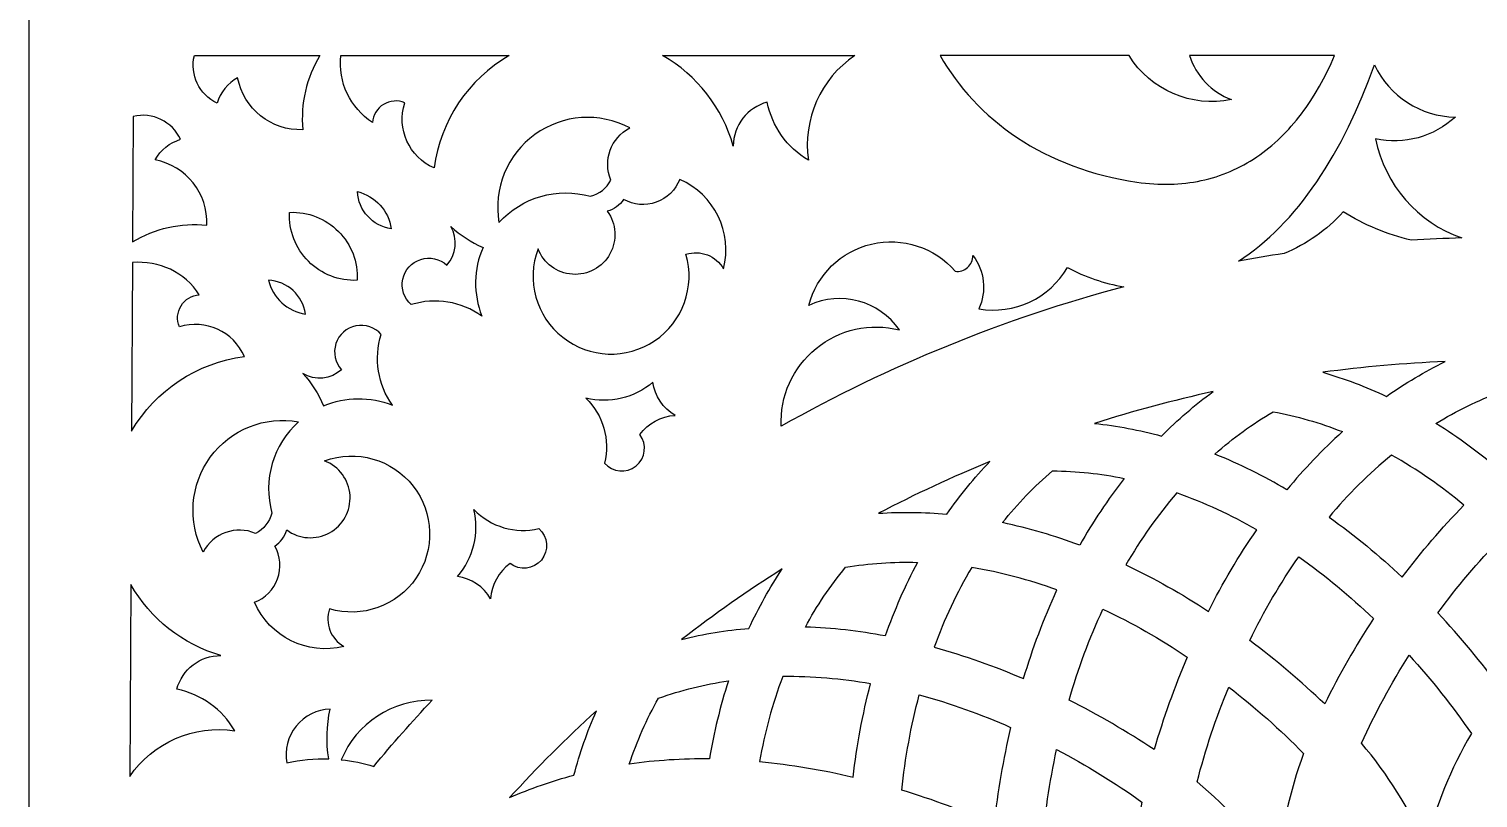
# Model space of a CAD drawing. Extents: x 198 to 1143, y 157 to 1987.
# Drawn here: x 197.6 to 662.8, y 1362.3 to 1609.3 of the extents above; entities that cross this region are included whole.
import ezdxf

# ---------------------------------------------------------------- set-up
doc = ezdxf.new("R2010")
doc.units = 0
doc.layers.get('0').update_dxf_attribs({"linetype": 'CONTINUOUS'})

msp = doc.modelspace()

# ---------------------------------------------------------------- linework, layer by layer
msp.add_lwpolyline([(197.57, 156.9), (1142.56, 156.9), (1142.56, 1987.4), (197.57, 1987.4)], close=True)
for points in [[(290.96, 1600.8, 0.162216), (285.51, 1576.98, -0.371386), (264.57, 1593.69, 0.191002), (257.96, 1585.52, -0.352845), (250.67, 1600.8)], [(327.64, 1564.7, -0.386683), (318.24, 1585.6, 0.516987), (307.86, 1579.27, -0.280356), (297.65, 1600.8), (351.78, 1600.8, 0.232672)], [(462.69, 1600.8, 0.285937), (447.81, 1567.16, -0.214792), (434.61, 1585.81, 0.341603), (423.7, 1571.73, 0.194436), (401.02, 1600.8)], [(490.09, 1600.8), (491.21, 1598.93), (492.38, 1597.08), (493.61, 1595.25), (494.9, 1593.45), (496.24, 1591.67), (497.65, 1589.92), (499.11, 1588.2), (500.64, 1586.52), (502.22, 1584.87), (503.86, 1583.25), (505.56, 1581.67), (507.32, 1580.14), (509.14, 1578.64), (511.01, 1577.19), (512.94, 1575.78), (514.92, 1574.41), (516.96, 1573.1), (519.06, 1571.84), (521.2, 1570.62), (523.4, 1569.46), (525.65, 1568.36), (527.95, 1567.31), (530.3, 1566.32), (532.69, 1565.38), (535.13, 1564.51), (537.61, 1563.7), (540.14, 1562.94), (542.7, 1562.26), (545.3, 1561.63), (547.93, 1561.07), (550.6, 1560.57), (553.3, 1560.14), (554.66, 1559.95), (556, 1559.79), (557.34, 1559.66), (558.67, 1559.57), (560, 1559.5), (561.31, 1559.45), (562.61, 1559.44), (563.91, 1559.46), (565.2, 1559.5), (566.47, 1559.58), (567.74, 1559.68), (569, 1559.81), (570.25, 1559.97), (571.48, 1560.16), (572.71, 1560.38), (573.93, 1560.62), (575.13, 1560.89), (576.32, 1561.19), (577.51, 1561.52), (578.68, 1561.88), (579.83, 1562.26), (580.98, 1562.67), (582.11, 1563.11), (583.23, 1563.57), (584.34, 1564.06), (585.44, 1564.58), (586.52, 1565.12), (587.59, 1565.69), (588.65, 1566.29), (589.69, 1566.91), (590.72, 1567.55), (591.74, 1568.22), (592.74, 1568.91), (593.73, 1569.63), (594.71, 1570.37), (595.67, 1571.14), (596.62, 1571.93), (597.55, 1572.74), (598.47, 1573.58), (599.38, 1574.44), (600.27, 1575.31), (601.14, 1576.22), (602.01, 1577.14), (602.85, 1578.08), (603.69, 1579.05), (604.5, 1580.03), (605.31, 1581.03), (606.1, 1582.06), (606.87, 1583.1), (607.63, 1584.16), (609.1, 1586.34), (610.52, 1588.59), (611.88, 1590.91), (613.18, 1593.29), (614.42, 1595.74), (615.6, 1598.24), (616.73, 1600.8), (570.14, 1600.8, 0.226587), (583.62, 1586.64, -0.313907), (550.75, 1600.8)], [(629.54, 1597.78, 0.285715), (655.51, 1581.04, -0.241916), (629.88, 1574, 0.264399), (657.6, 1542.2, 0.008653), (641.34, 1541.49, -0.078701), (619.49, 1550.57, -0.111195), (600.51, 1537.2, 0.007874), (585.9, 1534.78), (587.61, 1535.91), (589.31, 1537.1), (590.98, 1538.36), (592.65, 1539.69), (594.29, 1541.07), (595.92, 1542.52), (597.52, 1544.03), (599.11, 1545.6), (600.68, 1547.24), (602.22, 1548.92), (603.74, 1550.67), (605.24, 1552.47), (606.71, 1554.32), (608.16, 1556.23), (609.59, 1558.19), (610.99, 1560.2), (612.36, 1562.25), (613.71, 1564.36), (615.03, 1566.5), (616.32, 1568.7), (618.82, 1573.2), (621.2, 1577.87), (623.46, 1582.67), (625.61, 1587.6), (627.63, 1592.64)], [(230.82, 1540.97, -0.162216), (254.67, 1546.3, 0.371386), (238.06, 1567.32, -0.191002), (246.27, 1573.89, 0.352845), (231.03, 1581.26)], [(384.4, 1560.81, -0.39324), (390.48, 1577.54, 0.6236), (348.47, 1547.16, -0.284837), (377.83, 1555.6, 0.217052)], [(383.25, 1550.81, -1.143119), (361, 1538.75, 1.38556), (408.51, 1536.95, -0.359952), (420.57, 1532.25, 0.367186), (406.5, 1561.02, -0.459704), (388.47, 1554.61, -0.17978)], [(303.04, 1557.11, -0.302776), (313.89, 1545.15, -0.359668)], [(281.25, 1550.42, -0.443184), (302.95, 1528.61, -0.443184)], [(342.97, 1517.1, 0.23453), (320.31, 1520.81, -1.011299), (331.71, 1533.49, 0.328897), (332.99, 1545.89, 0.084725), (343.34, 1539.19, 0.197978)], [(447.94, 1520.54, -0.605586), (494.92, 1531.5, 0.447872), (500.65, 1536.56, -0.275046), (502.55, 1519.44, 0.312108), (531, 1532.71, 0.082062), (549.06, 1526.53, 0.0634), (439.07, 1481.72, -0.502478), (477.02, 1512.66, 0.3671)], [(266.73, 1504.11, 0.386683), (245.87, 1513.62, -0.516987), (252.26, 1523.97, 0.280356), (230.78, 1534.28), (230.5, 1480.15, -0.232672)], [(274.44, 1528.66, 0.302776), (286.35, 1517.75, 0.359668)], [(314.24, 1488.53, -0.23453), (310.66, 1511.21, 1.011299), (297.91, 1499.87, -0.328897), (285.51, 1498.66, -0.084725), (292.15, 1488.27, -0.197978)], [(612.92, 1499.06, -0.039375), (633.39, 1491.31, -0.039375), (652.21, 1502.5, 0.022902)], [(397.89, 1495.88, -0.240526), (376.38, 1490.74, -0.26688), (382.36, 1469.89, 0.972477), (393.68, 1479.05, -0.223302), (404.99, 1485.22, -0.224165)], [(539.66, 1482.65, -0.039375), (561.17, 1478.57, -0.039375), (577.75, 1492.86, 0.022902)], [(670.07, 1467.33, 0.037548), (649.29, 1482.63, -0.049372), (670.07, 1492.77, -0.049372), (690.84, 1482.63, 0.037548)], [(601.44, 1461.32, 0.037548), (578.33, 1472.79, -0.049372), (597.02, 1486.38, -0.049372), (619.25, 1480, 0.037548)], [(270.32, 1447.32, 0.39324), (253.55, 1441.33, -0.6236), (284.15, 1483.19, 0.284837), (275.56, 1453.86, -0.217052)], [(280.32, 1448.42, 1.143119), (292.5, 1470.61, -1.38556), (294.05, 1423.09, 0.359952), (298.68, 1411.01, -0.367186), (269.99, 1425.22, 0.459704), (276.49, 1443.22, 0.17978)], [(470.36, 1453.77, -0.039375), (492.25, 1453.49, -0.039375), (506.1, 1470.44, 0.022902)], [(638.47, 1433.24, -0.034459), (658.28, 1456.34, 0.046745), (635.04, 1472.48, 0.046745), (614.96, 1452.55, -0.034459)], [(534.91, 1443.49, 0.037548), (510.15, 1450.77, -0.049372), (526.2, 1467.41, -0.049372), (549.2, 1464.98, 0.037548)], [(576.25, 1422.27, -0.034459), (591.74, 1448.46, 0.046745), (566.06, 1460.31, 0.046745), (549.74, 1437.2, -0.034459)], [(335.17, 1433.5, 0.240526), (340.43, 1454.98, 0.26688), (361.25, 1448.88, -0.972477), (352.02, 1437.62, 0.223302), (345.79, 1426.33, 0.224165)], [(690.24, 1421.78, 0.029232), (670.07, 1397.48, 0.029232), (649.9, 1421.78, -0.037794), (670.07, 1445.5, -0.037794)], [(472.48, 1414.38, 0.037548), (446.83, 1417.25, -0.049372), (459.75, 1436.42, -0.049372), (482.82, 1438.02, 0.037548)], [(629.22, 1419.97, 0.029232), (613.57, 1392.54, 0.029232), (589.49, 1412.96, -0.037794), (605.23, 1439.83, -0.037794)], [(407.12, 1413.29, -0.039375), (428.73, 1416.82, -0.039375), (439.43, 1435.91, 0.022902)], [(516.88, 1400.66, -0.034459), (527.59, 1429.14, 0.046745), (500.23, 1436.36, 0.046745), (488.18, 1410.76, -0.034459)], [(229.91, 1369.24, -0.285937), (263.63, 1383.95, 0.214792), (245.05, 1397.25, -0.341603), (259.18, 1408.08, -0.194436), (230.24, 1430.91)], [(569.44, 1407.59, 0.029232), (558.8, 1377.86, 0.029232), (531.53, 1393.79, -0.037794), (542.37, 1422.99, -0.037794)], [(660.65, 1383, 0.072141), (646.01, 1347.06, 0.072141), (625.36, 1379.91, -0.034729), (640.67, 1408.18, -0.034729)], [(462.16, 1369.07, -0.034459), (467.76, 1398.98, 0.046745), (439.57, 1401.33, 0.046745), (432.14, 1374.03, -0.034459)], [(416.05, 1374.87, 0.037548), (390.3, 1373.24, -0.049372), (399.69, 1394.37, -0.049372), (422.13, 1399.95, 0.037548)], [(606.81, 1376.64, 0.072141), (598.64, 1338.71, 0.072141), (572.6, 1367.48, -0.034729), (582.76, 1397.97, -0.034729)], [(308.27, 1372.5, -0.015058), (327, 1393.73, 0.307476), (297.83, 1374.62, -0.048939)], [(512.72, 1385.02, 0.029232), (507.4, 1353.89, 0.029232), (477.78, 1364.85, -0.037794), (483.39, 1395.48, -0.037794)], [(293.82, 1374.88, -0.097807), (294.28, 1390.89, 0.456468), (280.35, 1373.59, -0.062294)], [(351.88, 1362.45, -0.039375), (372.54, 1369.67, -0.039375), (379.76, 1390.34, 0.022902)], [(554.9, 1361.03, 0.072141), (553.44, 1322.26, 0.072141), (522.79, 1346.06, -0.034729), (527.51, 1377.86, -0.034729)]]:
    msp.add_lwpolyline(points, format="xyb", close=True)

doc.saveas('drawing.dxf')
